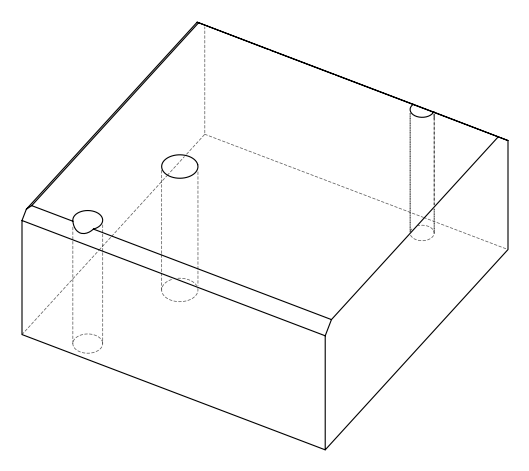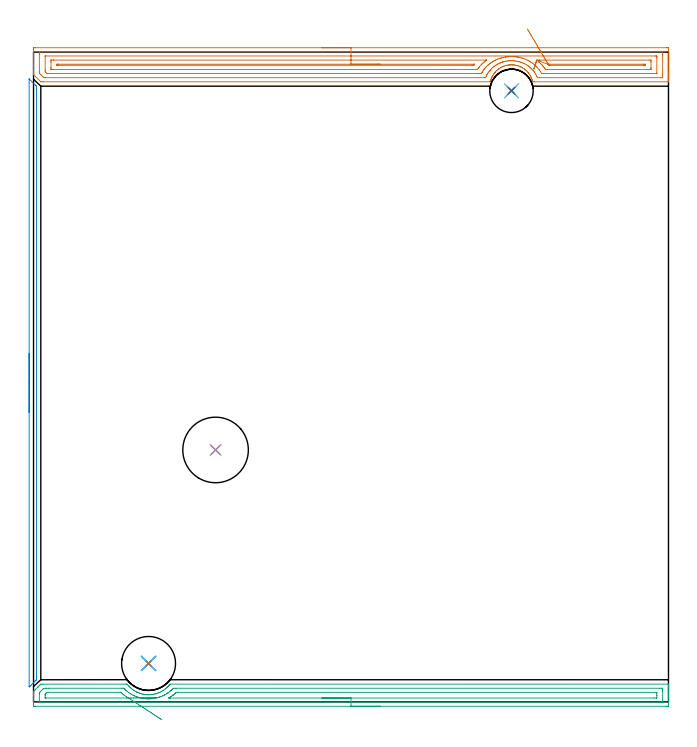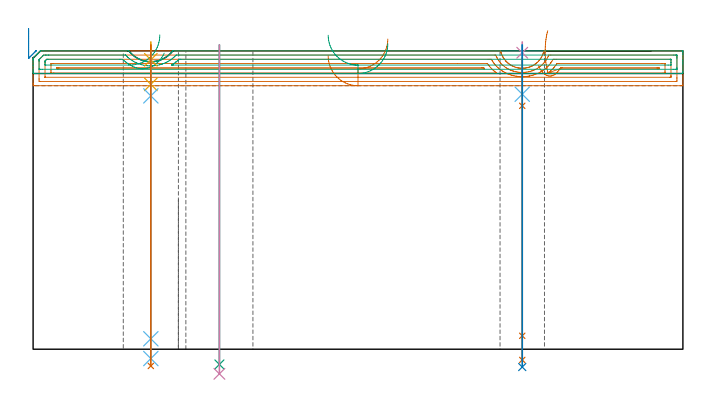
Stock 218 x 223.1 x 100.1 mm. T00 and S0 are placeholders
(PLAN: 13 operations, 9 tool changes, 19.1 min)
(1 AREA_MILL | FG_CHAMFER_SURFACE | UGT0205_001 | 8.82 min | 14923 mm3)
(2 AREA_MILL_1 | FG_CHAMFER_SURFACE_1 | UGT0205_001 | 1.81 min | 654 mm3)
(3 AREA_MILL_2 | FG_CHAMFER_SURFACE_2 | UGT0205_001 | 5.49 min | 6288 mm3)
(4 SPOT_DRILL | STEP1HOLE | NXT0321_9005460120000 | 0.03 min | 3 mm3)
(5 SPOT_DRILL_1 | STEP1HOLE_2 | NXT0321_9005460120000 | 0.05 min | 182 mm3)
(6 DRILL_BLIND_HOLE_INTO_CENTER | STEP1HOLE | UGT0301_492 | 0.07 min | 900 mm3)
(7 GUN_DRILL_THROUGH_HOLE | STEP1HOLE | UGT0307_006 | 0.5 min | 5546 mm3)
(8 DRILL_TO_ENLARGE_THROUGH_HOLE | STEP1HOLE | UGT0301_280 | 0.43 min | 10837 mm3)
(9 DRILL_THROUGH_HOLE_FROM_SOLID_MATERIAL | STEP1HOLE_1 | UGT0301_515 | 0.43 min | 11308 mm3)
(10 DRILL_TO_ENLARGE_THROUGH_HOLE_1 | STEP1HOLE_1 | UGT0301_054 | 0.44 min | 28476 mm3)
(11 DRILL_BLIND_HOLE_INTO_CENTER_1 | STEP1HOLE_2 | NXT0301_046 | 0.05 min | 359 mm3)
(12 GUN_DRILL_THROUGH_HOLE_1 | STEP1HOLE_2 | UGT0307_003 | 0.5 min | 3445 mm3)
(13 SPADE_DRILL_TO_ENLARGE_THROUGH_HOLE | STEP1HOLE_2 | UGT0306_009 | 0.43 min | 22849 mm3)
(TOOL UGT0205_001 | Chamfer Mill 20 x 3 x 45 deg. | D20 FL50 Z2)
(TOOL NXT0321_9005460120000 | NC Spot Drill, 142deg, 12mm, Carbide, Uncoated | D12 PA142 FL30 Z2)
(TOOL UGT0301_492 | Carbide Drill 9.7 mm | D9.7 PA118 FL87 Z2)
(TOOL UGT0307_006 | Gun Drill 9 mm | D9 PA130 FL24 Z1)
(TOOL UGT0301_280 | Twist Drill 14.9 mm | D14.9 PA118 FL114 Z2)
(TOOL UGT0301_515 | Carbide Drill 12.0 mm | D12 PA118 FL101 Z2)
(TOOL UGT0301_054 | Twist Drill 22.5 mm | D22.5 PA118 FL155 Z2)
(TOOL NXT0301_046 | Carbide Drill 7.5mm [860.1-0750-038A1-MM 2214] | D7.5 PA140 FL53 Z2)
(TOOL UGT0307_003 | Gun Drill 7 mm | D7 PA130 FL24 Z1)
(TOOL UGT0306_009 | Spade Drill 18.5mm | D18.5 PA132 FL10 Z2)
(OP 1 AREA_MILL)
G17 G21 G94 G90
T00 M6
G54
G17 G0 G90 X99. Y224.6 S1061 M3
G43 Z110.1 H0
Z98.4
G94 G1 X99.038 Z97.528 F250.
X99.152 Z96.664
X99.341 Z95.812
X99.603 Z94.98
X99.937 Z94.174
X100.34 Z93.4
X100.808 Z92.664
X101.34 Z91.972
X101.929 Z91.329
X102.572 Z90.74
X103.264 Z90.209
X104. Z89.74
X104.774 Z89.337
X105.58 Z89.003
X106.412 Z88.741
X107.264 Z88.552
X108.128 Z88.438
X109. Z88.4
X217.398
X217.763 Y224.596 Z88.402
X217.99 Y224.591 Z88.406
X218. Y224.361 Z88.637
Y216.089 Z96.905
Y215.511 Z97.486
Y215.202 Z97.794
Y214.624 Z98.372
Y214.315 Z98.68
Y213.268 Z99.732
X217.993 Y212.928 Z100.063
X217.99 Y212.903 Z100.088
X217.845 Y212.9 Z100.1
X171.898
X171.385 Y212.903 Z100.089
X171.325 Y213.107 Z99.889
X171.312 Y213.154 Z99.842
X171.237 Y213.422 Z99.578
X171.232 Y213.442 Z99.558
X171.138 Y213.722 Z99.277
X171.006 Y214.075 Z98.923
X170.954 Y214.212 Z98.785
X170.905 Y214.315 Z98.68
X170.851 Y214.431 Z98.568
X170.769 Y214.604 Z98.395
X170.526 Y215.05 Z97.95
X170.254 Y215.486 Z97.514
X170.063 Y215.76 Z97.24
X169.907 Y215.954 Z97.046
X169.814 Y216.068 Z96.931
X169.551 Y216.367 Z96.631
X169.172 Y216.752 Z96.246
X168.88 Y217.006 Z95.99
X168.579 Y217.249 Z95.749
X168.364 Y217.402 Z95.598
X168.28 Y217.462 Z95.538
X167.839 Y217.732 Z95.267
X167.437 Y217.952 Z95.044
X167.389 Y217.979 Z95.018
X167.228 Y218.058 Z94.94
X167.063 Y218.132 Z94.868
X166.497 Y218.343 Z94.655
X166.053 Y218.478 Z94.518
X165.899 Y218.516 Z94.482
X165.85 Y218.528 Z94.471
X165.606 Y218.584 Z94.409
X165.161 Y218.663 Z94.331
X164.714 Y218.716 Z94.279
X164.599 Y218.724 Z94.273
X164.465 Y218.73 Z94.261
X164.412 Y218.733 Z94.258
X164.321 Y218.739 Z94.254
X163.935 Y218.746 Z94.251
X163.823 Y218.741 Z94.256
X163.687 Y218.728 Z94.263
X163.442 Y218.711 Z94.287
X163.377 Y218.706 Z94.292
X162.976 Y218.653 Z94.343
X162.932 Y218.647 Z94.349
X162.485 Y218.564 Z94.435
X162.04 Y218.452 Z94.547
X161.592 Y218.305 Z94.694
X161.149 Y218.137 Z94.862
X160.746 Y217.938 Z95.057
X160.693 Y217.913 Z95.083
X160.257 Y217.677 Z95.322
X159.934 Y217.471 Z95.529
X159.652 Y217.272 Z95.727
X159.621 Y217.25 Z95.749
X159.366 Y217.047 Z95.95
X158.998 Y216.715 Z96.282
X158.665 Y216.385 Z96.612
X158.646 Y216.366 Z96.63
X158.515 Y216.224 Z96.773
X158.474 Y216.18 Z96.818
X158.202 Y215.838 Z97.161
X158.065 Y215.646 Z97.35
X157.949 Y215.486 Z97.513
X157.772 Y215.202 Z97.794
X157.583 Y214.904 Z98.095
X157.429 Y214.604 Z98.395
X157.402 Y214.544 Z98.456
X157.233 Y214.166 Z98.833
X157.064 Y213.722 Z99.277
X157.028 Y213.608 Z99.391
X156.927 Y213.287 Z99.712
X156.908 Y213.214 Z99.785
X156.849 Y213.002 Z99.995
X156.815 Y212.905 Z100.091
X156.731 Y212.9 Z100.1
X3.278
X2.504 Y212.905 Z100.091
X2.48 Y212.925 Z100.073
X2.418 Y212.982 Z100.018
X0.114 Y215.285 Z97.713
X0.01 Y215.398 Z97.594
X0.001 Y215.508 Z97.484
X0. Y215.789 Z97.21
Y215.82 Z97.179
Y216.358 Z96.641
Y216.976 Z96.019
Y218.172 Z94.825
Y218.75 Z94.244
Y223.783 Z89.214
X0.003 Y224.072 Z88.926
X0.008 Y224.591 Z88.406
X0.076 Y224.594 Z88.403
X0.602 Y224.6 Z88.4
X109.
Y223.186 Z89.814
X215.613
X215.99 Y223.185 Z89.815
X215.997 Y222.804 Z90.196
X215.999 Y222.298 Z90.702
X216. Y221.914 Z91.086
X215.999 Y215.202 Z97.798
X215.998 Y214.821 Z98.179
X215.99 Y214.315 Z98.685
X215.615 Y214.314 Z98.686
X173.683
X172.995 Y214.315 Z98.685
X172.79 Y214.782 Z98.218
X172.576 Y215.202 Z97.798
X172.328 Y215.661 Z97.339
X172.053 Y216.089 Z96.911
X171.898 Y216.316 Z96.684
X171.605 Y216.69 Z96.31
X171.36 Y216.976 Z96.024
X171.006 Y217.355 Z95.645
X170.749 Y217.611 Z95.389
X170.462 Y217.863 Z95.137
X170.114 Y218.147 Z94.853
X169.763 Y218.403 Z94.597
X169.205 Y218.766 Z94.234
X168.589 Y219.103 Z93.897
X168.329 Y219.231 Z93.769
X168.009 Y219.37 Z93.63
X167.51 Y219.565 Z93.435
X167.437 Y219.591 Z93.409
X167.301 Y219.637 Z93.363
X166.718 Y219.806 Z93.194
X166.545 Y219.85 Z93.15
X166.264 Y219.916 Z93.084
X165.653 Y220.03 Z92.97
X165.199 Y220.088 Z92.912
X164.761 Y220.128 Z92.872
X164.243 Y220.151 Z92.849
X163.868 Y220.154 Z92.846
X163.379 Y220.123 Z92.877
X162.976 Y220.085 Z92.915
X162.577 Y220.034 Z92.966
X162.084 Y219.945 Z93.055
X161.827 Y219.892 Z93.108
X161.192 Y219.727 Z93.273
X161.122 Y219.707 Z93.293
X160.904 Y219.637 Z93.363
X160.459 Y219.479 Z93.521
X160.392 Y219.454 Z93.546
X160.3 Y219.416 Z93.584
X160.026 Y219.299 Z93.701
X159.839 Y219.208 Z93.792
X159.408 Y218.993 Z94.007
X159.249 Y218.908 Z94.092
X158.968 Y218.75 Z94.25
X158.691 Y218.575 Z94.425
X158.515 Y218.459 Z94.541
X158.166 Y218.21 Z94.79
X157.734 Y217.863 Z95.137
X157.674 Y217.812 Z95.188
X157.623 Y217.766 Z95.234
X157.22 Y217.377 Z95.623
X156.825 Y216.976 Z96.024
X156.78 Y216.928 Z96.072
X156.731 Y216.871 Z96.129
X156.392 Y216.426 Z96.574
X156.151 Y216.089 Z96.911
X156.027 Y215.902 Z97.098
X155.839 Y215.607 Z97.393
X155.693 Y215.347 Z97.653
X155.619 Y215.202 Z97.798
X155.405 Y214.747 Z98.253
X155.208 Y214.315 Z98.685
X154.948 Y214.314 Z98.686
X4.171
X3.546 Y214.315 Z98.685
X3.278 Y214.576 Z98.424
X2.649 Y215.202 Z97.798
X2.386 Y215.466 Z97.534
X2.081 Y215.781 Z97.219
X2.01 Y215.861 Z97.139
X2.006 Y215.961 Z97.039
X2.003 Y216.089 Z96.911
X2. Y216.472 Z96.528
X2.001 Y222.298 Z90.702
X2.002 Y222.679 Z90.321
X2.01 Y223.185 Z89.815
X2.385 Y223.186 Z89.814
X109.
Y221.771 Z91.229
X213.467
X213.83 Y221.769 Z91.231
X213.95 Y221.767 Z91.233
X213.985 Y221.765 Z91.235
X213.991 Y221.692 Z91.308
X213.996 Y221.58 Z91.42
X213.999 Y221.411 Z91.589
X214. Y221.242 Z91.758
X213.999 Y215.921 Z97.079
X213.993 Y215.751 Z97.249
X213.99 Y215.734 Z97.266
X213.987 Y215.732 Z97.268
X213.966 Y215.73 Z97.27
X213.921 Y215.729 Z97.271
X213.83 Y215.728 Z97.272
X175.467 Y215.729 Z97.271
X174.936 Y215.73 Z97.27
X174.574 Y215.733 Z97.267
X174.46 Y215.735 Z97.265
X174.023 Y216.434 Z96.566
X173.682 Y216.965 Z96.035
X173.674 Y216.976 Z96.024
X173.652 Y217.006 Z95.994
X173.06 Y217.721 Z95.279
X172.933 Y217.863 Z95.137
X172.79 Y218.017 Z94.983
X172.422 Y218.388 Z94.612
X172.021 Y218.75 Z94.25
X171.898 Y218.855 Z94.145
X171.382 Y219.263 Z93.737
X171.006 Y219.518 Z93.482
X170.821 Y219.637 Z93.363
X170.381 Y219.903 Z93.097
X170.114 Y220.056 Z92.944
X169.81 Y220.223 Z92.777
X169.244 Y220.501 Z92.499
X169.221 Y220.511 Z92.489
X169.191 Y220.524 Z92.476
X168.329 Y220.85 Z92.15
X167.843 Y221.007 Z91.993
X167.437 Y221.126 Z91.874
X166.644 Y221.312 Z91.688
X166.545 Y221.332 Z91.668
X166.118 Y221.411 Z91.589
X165.653 Y221.473 Z91.527
X165.582 Y221.481 Z91.519
X165.288 Y221.506 Z91.494
X164.761 Y221.546 Z91.454
X164.616 Y221.555 Z91.445
X164.209 Y221.566 Z91.434
X163.868 Y221.568 Z91.432
X163.715 Y221.564 Z91.436
X163.347 Y221.542 Z91.458
X162.976 Y221.516 Z91.484
X162.879 Y221.507 Z91.493
X162.618 Y221.477 Z91.523
X162.084 Y221.412 Z91.588
X162.077 Y221.411 Z91.589
X161.339 Y221.265 Z91.735
X161.192 Y221.233 Z91.767
X160.627 Y221.086 Z91.914
X160.3 Y220.992 Z92.008
X159.947 Y220.874 Z92.126
X159.408 Y220.681 Z92.319
X159.293 Y220.637 Z92.363
X159.019 Y220.524 Z92.476
X158.678 Y220.362 Z92.638
X158.515 Y220.282 Z92.718
X158.091 Y220.059 Z92.941
X157.623 Y219.799 Z93.201
X157.522 Y219.738 Z93.262
X157.365 Y219.637 Z93.363
X156.99 Y219.379 Z93.621
X156.731 Y219.195 Z93.805
X156.483 Y218.997 Z94.003
X156.183 Y218.75 Z94.25
X156.001 Y218.589 Z94.411
X155.839 Y218.44 Z94.56
X155.547 Y218.153 Z94.847
X155.264 Y217.863 Z95.137
X155.112 Y217.699 Z95.301
X154.947 Y217.508 Z95.492
X154.714 Y217.207 Z95.793
X154.543 Y216.976 Z96.024
X154.341 Y216.691 Z96.309
X154.055 Y216.253 Z96.747
X153.992 Y216.152 Z96.848
X153.77 Y215.786 Z97.214
X153.736 Y215.735 Z97.265
X153.646 Y215.732 Z97.268
X153.524 Y215.73 Z97.27
X153.162 Y215.729 Z97.271
X152.633 Y215.728 Z97.272
X5.062 Y215.729 Z97.271
X4.7 Y215.732 Z97.268
X4.597 Y215.735 Z97.265
X4.573 Y215.737 Z97.263
X4.559 Y215.747 Z97.253
X4.53 Y215.772 Z97.228
X4.423 Y215.877 Z97.123
X4.21 Y216.089 Z96.911
X4.17 Y216.129 Z96.871
X4.069 Y216.238 Z96.762
X4.02 Y216.291 Z96.709
X4.01 Y216.469 Z96.531
X4.003 Y216.807 Z96.193
X4.001 Y216.976 Z96.024
Y221.579 Z91.421
X4.007 Y221.749 Z91.251
X4.01 Y221.766 Z91.234
X4.013 Y221.768 Z91.232
X4.034 Y221.77 Z91.23
X4.08 Y221.771 Z91.229
X4.17
X109.
Y220.357 Z92.643
X155.114
X155.419 Y220.355 Z92.645
X155.479 Y220.353 Z92.647
X155.505 Y220.35 Z92.65
X155.497 Y220.342 Z92.658
X155.423 Y220.283 Z92.717
X155.29 Y220.182 Z92.818
X155.112 Y220.043 Z92.957
X154.947 Y219.911 Z93.089
X154.797 Y219.786 Z93.214
X154.624 Y219.637 Z93.363
X154.327 Y219.366 Z93.634
X154.055 Y219.112 Z93.888
X153.873 Y218.931 Z94.069
X153.697 Y218.75 Z94.25
X153.439 Y218.475 Z94.525
X153.162 Y218.15 Z94.85
X153.035 Y217.989 Z95.011
X152.939 Y217.863 Z95.137
X152.657 Y217.478 Z95.522
X152.421 Y217.153 Z95.847
X152.404 Y217.149 Z95.851
X152.361 Y217.146 Z95.854
X152.27 Y217.144 Z95.856
X142.401 Y217.143 Z95.857
X6.678
X6.082 Y217.148 Z95.852
X6.018 Y217.149 Z95.851
X6.01 Y217.232 Z95.768
X6.006 Y217.427 Z95.573
X6. Y217.818 Z95.182
Y219.592 Z93.408
X6.001 Y220.058 Z92.942
X6.003 Y220.268 Z92.732
X6.006 Y220.32 Z92.68
X6.01 Y220.343 Z92.657
X6.022 Y220.35 Z92.65
X6.127 Y220.353 Z92.647
X6.847 Y220.357 Z92.643
X7.014
X109.
Y218.943 Z94.057
X151.184
X151.293 Y218.942 Z94.058
X151.378 Y218.94 Z94.06
X151.464 Y218.937 Z94.063
X151.422 Y218.865 Z94.135
X151.378 Y218.797 Z94.203
X151.357 Y218.77 Z94.23
X151.341 Y218.75 Z94.25
X151.197 Y218.579 Z94.421
X150.874 Y218.564 Z94.436
X150.678 Y218.559 Z94.441
X150.486 Y218.558 Z94.442
X8.631 Y218.557 Z94.443
X8.437 Y218.558 Z94.442
X8.049 Y218.563 Z94.437
X8.009 Y218.565 Z94.435
X8.006 Y218.575 Z94.425
X8.002 Y218.605 Z94.395
X8.001 Y218.66 Z94.34
X8.003 Y218.75 Z94.25
X8.01 Y218.906 Z94.094
X8.018 Y218.936 Z94.064
X8.113 Y218.939 Z94.061
X8.243 Y218.942 Z94.058
X8.437 Y218.943 Z94.057
X8.631
X109.
X109.872 Z94.095
X110.737 Z94.209
X111.588 Z94.398
X112.42 Z94.66
X113.226 Z94.994
X114. Z95.397
X114.736 Z95.865
X115.428 Z96.396
X116.071 Z96.986
X116.66 Z97.629
X117.192 Z98.321
X117.66 Z99.057
X118.063 Z99.831
X118.397 Z100.637
X118.659 Z101.469
X118.848 Z102.32
X118.962 Z103.185
X119. Z104.057
G0 Z110.1
X172.658 Y219.947
Z106.846
G1 X172.479 Y219.403 Z106.188
X172.319 Y218.916 Z105.483
X172.178 Y218.488 Z104.735
X172.059 Y218.125 Z103.951
X171.961 Y217.827 Z103.137
X171.886 Y217.598 Z102.298
X171.834 Y217.44 Z101.442
X171.805 Y217.353 Z100.575
X171.8 Y217.338 Z99.702
X171.819 Y217.395 Z98.832
X171.861 Y217.524 Z97.97
X171.927 Y217.724 Z97.124
X172.016 Y217.994 Z96.299
X172.126 Y218.33 Z95.502
X172.258 Y218.732 Z94.738
X172.41 Y219.195 Z94.015
X172.582 Y219.716 Z93.337
X172.771 Y220.291 Z92.709
X172.79 Y220.35 Z92.65
X172.962 Y220.353 Z92.647
X173.682 Y220.357 Z92.643
X173.85
X211.322
X211.918 Y220.352 Z92.648
X211.982 Y220.35 Z92.65
X211.99 Y220.268 Z92.732
X211.994 Y220.073 Z92.927
X212. Y219.682 Z93.318
Y217.908 Z95.092
X211.999 Y217.442 Z95.558
X211.997 Y217.232 Z95.768
X211.994 Y217.18 Z95.82
X211.991 Y217.157 Z95.843
X211.978 Y217.15 Z95.85
X211.873 Y217.147 Z95.853
X211.153 Y217.143 Z95.857
X210.986
X176.359
X176.19 Y217.144 Z95.856
X175.83 Y217.148 Z95.852
X175.79 Y217.149 Z95.851
X175.701 Y217.269 Z95.731
X175.467 Y217.598 Z95.402
X175.256 Y217.863 Z95.137
X174.949 Y218.239 Z94.761
X174.767 Y218.458 Z94.542
X174.574 Y218.676 Z94.324
X174.504 Y218.75 Z94.25
X174.094 Y219.164 Z93.836
X173.682 Y219.549 Z93.451
X173.579 Y219.637 Z93.363
X172.79 Y220.273 Z92.727
X172.771 Y220.291 Z92.709
X176.709 Y218.934 Z94.066
X176.734 Y218.937 Z94.063
X176.862 Y218.941 Z94.059
X177.057 Y218.943 Z94.057
X209.369
X209.563 Y218.942 Z94.058
X209.951 Y218.937 Z94.063
X209.991 Y218.935 Z94.065
X209.994 Y218.925 Z94.075
X209.998 Y218.895 Z94.105
X209.999 Y218.84 Z94.16
X209.997 Y218.75 Z94.25
X209.99 Y218.594 Z94.406
X209.982 Y218.564 Z94.436
X209.887 Y218.561 Z94.439
X209.757 Y218.558 Z94.442
X209.563 Y218.557 Z94.443
X209.369
X177.445
X177.251 Y218.559 Z94.441
X177.057 Y218.563 Z94.437
X177.009 Y218.566 Z94.434
X176.985 Y218.591 Z94.409
X176.936 Y218.646 Z94.354
X176.849 Y218.75 Z94.25
X176.749 Y218.876 Z94.124
X176.718 Y218.919 Z94.081
X176.709 Y218.934 Z94.066
X176.36 Y219.524 Z93.526
X175.989 Y220.153 Z93.048
X175.598 Y220.814 Z92.635
X175.19 Y221.504 Z92.291
X174.768 Y222.218 Z92.019
X174.336 Y222.949 Z91.819
X173.896 Y223.692 Z91.694
X173.453 Y224.442 Z91.645
X173.009 Y225.192 Z91.672
X172.568 Y225.938 Z91.775
X172.133 Y226.673 Z91.954
X171.708 Y227.392 Z92.205
X171.296 Y228.089 Z92.529
X170.9 Y228.76 Z92.922
X170.522 Y229.398 Z93.382
X170.166 Y229.999 Z93.904
X169.835 Y230.559 Z94.485
X169.531 Y231.074 Z95.121
G0 Z110.1
M5
M2
(OP 2 AREA_MILL_1)
G17 G21 G94 G90
T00 M6
G54
G17 G0 G90 X-1.5 Y99.5 S1061 M3
G43 Z110.1 H0
Z107.6
G94 G1 Y99.538 Z106.728 F250.
Y99.652 Z105.864
Y99.841 Z105.012
Y100.103 Z104.18
Y100.437 Z103.374
Y100.84 Z102.6
Y101.309 Z101.864
Y101.84 Z101.172
Y102.429 Z100.529
Y103.072 Z99.94
Y103.764 Z99.408
Y104.5 Z98.94
Y105.274 Z98.537
Y106.08 Z98.203
Y106.912 Z97.941
Y107.764 Z97.752
Y108.629 Z97.638
Y109.5 Z97.6
Y213.675
X-1.495 Y213.861 Z97.604
X-1.493 Y213.882 Z97.605
X-1.387 Y213.788 Z97.712
X0.626 Y211.774 Z99.725
X0.869 Y211.531 Z99.965
X0.995 Y211.403 Z100.091
X1. Y210.64 Z100.1
Y8.36
X0.997 Y7.609 Z100.093
X0.995 Y7.597 Z100.091
X0.871 Y7.469 Z99.967
X0.424 Y7.023 Z99.523
X-0.913 Y5.687 Z98.186
X-1.126 Y5.474 Z97.974
X-1.358 Y5.242 Z97.742
X-1.493 Y5.119 Z97.606
X-1.5 Y5.241 Z97.6
Y109.5
Y110.372 Z97.638
Y111.237 Z97.752
Y112.088 Z97.941
Y112.92 Z98.203
Y113.726 Z98.537
Y114.5 Z98.94
Y115.236 Z99.408
Y115.928 Z99.94
Y116.571 Z100.529
Y117.161 Z101.172
Y117.692 Z101.864
Y118.16 Z102.6
Y118.563 Z103.374
Y118.897 Z104.18
Y119.159 Z105.012
Y119.348 Z105.863
Y119.462 Z106.728
Y119.5 Z107.6
G0 Z110.1
M5
M2
(OP 3 AREA_MILL_2)
G17 G21 G94 G90
T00 M6
G54
G17 G0 G90 X119. Y-1.5 S1061 M3
G43 Z110.1 H0
Z102.5
G94 G1 X118.962 Z101.628 F250.
X118.848 Z100.764
X118.659 Z99.912
X118.397 Z99.08
X118.063 Z98.274
X117.66 Z97.5
X117.192 Z96.764
X116.66 Z96.072
X116.071 Z95.429
X115.428 Z94.84
X114.736 Z94.309
X114. Z93.84
X113.226 Z93.437
X112.42 Z93.103
X111.588 Z92.841
X110.736 Z92.652
X109.872 Z92.538
X109. Z92.5
X0.601
X0.284 Y-1.497 Z92.501
X0.01 Y-1.493 Z92.503
X0. Y-1.186 Z92.809
Y-0.902 Z93.093
Y-0.315 Z93.68
Y1.125 Z95.122
Y2.3 Z96.295
Y2.907 Z96.906
Y3.172 Z97.171
Y3.305 Z97.304
X0.009 Y3.601 Z97.6
X0.012 Y3.607 Z97.606
X0.155 Y3.755 Z97.754
X0.732 Y4.334 Z98.33
X1.315 Y4.915 Z98.914
X1.494 Y5.095 Z99.092
X1.604 Y5.205 Z99.202
X2.187 Y5.786 Z99.786
X2.386 Y5.986 Z99.983
X2.497 Y6.095 Z100.091
X3.278 Y6.1 Z100.1
X31.827
X32.139 Y6.095 Z100.091
X32.485 Y5.682 Z99.681
X32.783 Y5.347 Z99.344
X32.924 Y5.201 Z99.201
X32.987 Y5.136 Z99.136
X33.325 Y4.822 Z98.822
X33.674 Y4.521 Z98.52
X34.03 Y4.247 Z98.243
X34.319 Y4.043 Z98.041
X34.566 Y3.881 Z97.88
X35.007 Y3.624 Z97.621
X35.457 Y3.384 Z97.382
X35.516 Y3.356 Z97.354
X35.649 Y3.298 Z97.296
X35.842 Y3.215 Z97.211
X35.93 Y3.176 Z97.174
X36.348 Y3.011 Z97.011
X36.793 Y2.864 Z96.863
X37.24 Y2.739 Z96.737
X37.573 Y2.663 Z96.662
X37.685 Y2.638 Z96.637
X37.964 Y2.588 Z96.588
X38.073 Y2.571 Z96.567
X38.131 Y2.56 Z96.556
X38.573 Y2.504 Z96.501
X39.016 Y2.465 Z96.462
X39.194 Y2.462 Z96.459
X39.489 Y2.459 Z96.451
X39.524 Y2.458
X39.914 Y2.462 Z96.458
X39.984 Y2.465 Z96.462
X40.29 Y2.499 Z96.493
X40.749 Y2.549 Z96.541
X40.806 Y2.554 Z96.548
X40.905 Y2.569 Z96.566
X41.04 Y2.591 Z96.588
X41.252 Y2.625 Z96.623
X41.697 Y2.723 Z96.72
X42.144 Y2.846 Z96.841
X42.255 Y2.881 Z96.879
X42.365 Y2.916 Z96.915
X42.533 Y2.973 Z96.968
X42.588 Y2.99 Z96.986
X43.036 Y3.163 Z97.161
X43.484 Y3.355 Z97.354
X43.931 Y3.59 Z97.588
X44.371 Y3.845 Z97.842
X44.967 Y4.246 Z98.244
X45.263 Y4.471 Z98.47
X45.356 Y4.55 Z98.549
X45.644 Y4.797 Z98.795
X45.771 Y4.915 Z98.911
X46.013 Y5.138 Z99.134
X46.154 Y5.281 Z99.277
X46.217 Y5.351 Z99.347
X46.484 Y5.648 Z99.647
X46.548 Y5.724 Z99.723
X46.677 Y5.877 Z99.876
X46.804 Y6.029 Z100.025
X46.817 Y6.044 Z100.039
X46.868 Y6.097 Z100.089
X46.994 Y6.1 Z100.1
X217.845
X217.99 Y6.098 Z100.088
X217.996 Y5.993 Z99.985
X218. Y5.882 Z99.881
Y5.522 Z99.521
Y4.915 Z98.909
Y2.868 Z96.865
Y2.303 Z96.297
Y1.712 Z95.708
Y-0.902 Z93.094
X217.996 Y-1.186 Z92.81
X217.99 Y-1.493 Z92.504
X217.716 Y-1.497 Z92.501
X217.399 Y-1.5 Z92.5
X109.
Y-0.086 Z93.914
X3.043
X2.386 Y-0.084 Z93.916
X2.148 Y-0.082 Z93.918
X2.045 Y-0.079 Z93.921
X2.009 Y-0.07 Z93.93
X2.007 Y-0.051 Z93.949
X2.002 Y0.06 Z94.06
X2. Y2.677 Z96.677
X2.001 Y2.924 Z96.924
X2.002 Y3.048 Z97.048
X2.006 Y3.109 Z97.109
X2.01 Y3.139 Z97.139
X2.032 Y3.172 Z97.172
X2.204 Y3.35 Z97.35
X2.386 Y3.536 Z97.536
X3.084 Y4.233 Z98.233
X3.278 Y4.426 Z98.426
X3.53 Y4.668 Z98.668
X4.17 Y4.681 Z98.681
X4.407 Y4.684 Z98.684
X5.062 Y4.685 Z98.685
X5.297 Y4.686 Z98.686
X30.278
X30.935 Y4.683 Z98.683
X30.978 Y4.681 Z98.681
X30.998 Y4.679 Z98.679
X31.019 Y4.66 Z98.66
X31.116 Y4.567 Z98.567
X31.295 Y4.391 Z98.391
X31.654 Y4.043 Z98.043
X31.743 Y3.961 Z97.961
X31.827 Y3.886 Z97.886
X32.223 Y3.558 Z97.558
X32.72 Y3.172 Z97.172
X33.255 Y2.822 Z96.822
X33.612 Y2.612 Z96.612
X34.182 Y2.3 Z96.3
X34.504 Y2.143 Z96.143
X34.802 Y2.009 Z96.009
X35.396 Y1.775 Z95.775
X35.547 Y1.722 Z95.722
X36.255 Y1.494 Z95.494
X36.288 Y1.484 Z95.484
X36.313 Y1.477 Z95.477
X36.491 Y1.428 Z95.428
X37.18 Y1.276 Z95.276
X37.375 Y1.239 Z95.239
X37.761 Y1.176 Z95.176
X38.073 Y1.136 Z95.136
X38.41 Y1.099 Z95.099
X38.965 Y1.057 Z95.057
X39.352 Y1.05 Z95.05
X39.857 Y1.052 Z95.052
X40.227 Y1.067 Z95.067
X40.749 Y1.121 Z95.121
X41.032 Y1.152 Z95.152
X41.641 Y1.243 Z95.243
X41.802 Y1.272 Z95.272
X42.513 Y1.428 Z95.428
X42.533 Y1.434 Z95.434
X42.976 Y1.565 Z95.565
X43.302 Y1.669 Z95.669
X43.426 Y1.712 Z95.712
X43.86 Y1.876 Z95.876
X44.318 Y2.065 Z96.065
X44.484 Y2.138 Z96.138
X44.821 Y2.3 Z96.3
X45.074 Y2.433 Z96.433
X45.21 Y2.508 Z96.508
X45.635 Y2.757 Z96.757
X46.102 Y3.058 Z97.058
X46.171 Y3.105 Z97.105
X46.266 Y3.172 Z97.172
X46.678 Y3.48 Z97.48
X46.994 Y3.737 Z97.737
X47.16 Y3.881 Z97.881
X47.341 Y4.043 Z98.043
X47.619 Y4.305 Z98.305
X47.886 Y4.565 Z98.565
X48.009 Y4.679 Z98.679
X48.126 Y4.681 Z98.681
X48.779 Y4.685 Z98.685
X49.013 Y4.686 Z98.686
X214.957
X215.614 Y4.684 Z98.684
X215.852 Y4.682 Z98.682
X215.956 Y4.679 Z98.679
X215.991 Y4.67 Z98.67
X215.993 Y4.651 Z98.651
X215.998 Y4.54 Z98.54
X216. Y4.043 Z98.043
Y3.666 Z97.666
Y0.557 Z94.557
Y0.18 Z94.18
X215.998 Y0.054 Z94.054
X215.993 Y-0.046 Z93.954
X215.99 Y-0.074 Z93.926
X215.98 Y-0.079 Z93.921
X215.943 Y-0.081 Z93.919
X215.614 Y-0.085 Z93.915
X215.38 Y-0.086 Z93.914
X214.722
X109.
Y1.328 Z95.328
X46.994 Y1.329 Z95.329
X46.892 Y1.33 Z95.33
X46.688 Y1.335 Z95.335
X46.378 Y1.345 Z95.345
X46.516 Y1.428 Z95.428
X46.812 Y1.606 Z95.606
X46.994 Y1.719 Z95.719
X47.349 Y1.954 Z95.954
X47.861 Y2.3 Z96.3
X47.876 Y2.31 Z96.31
X47.886 Y2.318 Z96.318
X48.368 Y2.702 Z96.702
X48.779 Y3.044 Z97.044
X48.848 Y3.104 Z97.104
X48.925 Y3.172 Z97.172
X49.016 Y3.249 Z97.249
X49.034 Y3.263 Z97.263
X49.126 Y3.266 Z97.266
X49.262 Y3.269 Z97.269
X49.466 Y3.271 Z97.271
X49.569
X213.728
X213.83 Y3.27 Z97.27
X213.932 Y3.267 Z97.267
X213.99 Y3.264 Z97.264
X213.994 Y3.227 Z97.227
X213.997 Y3.172 Z97.172
X213.999 Y3.006 Z97.006
X214. Y2.3 Z96.3
Y2.134 Z96.134
X213.993 Y1.428 Z95.428
X213.99 Y1.347 Z95.347
X213.986 Y1.335 Z95.335
X213.965 Y1.332 Z95.332
X213.931 Y1.33 Z95.33
X213.83 Y1.329 Z95.329
X213.04 Y1.328 Z95.328
X109.
X108.128 Z95.367
X107.264 Z95.48
X106.412 Z95.669
X105.58 Z95.932
X104.774 Z96.265
X104. Z96.668
X103.264 Z97.137
X102.572 Z97.668
X101.929 Z98.257
X101.34 Z98.901
X100.808 Z99.593
X100.34 Z100.328
X99.937 Z101.102
X99.603 Z101.908
X99.341 Z102.74
X99.152 Z103.592
X99.038 Z104.457
X99. Z105.328
G0 Z110.1
X42.501 Y1.452
Z105.453
G1 X42.473 Z104.581
X42.369 Y1.451 Z103.715
X42.191 Y1.449 Z102.861
X41.938 Y1.446 Z102.026
X41.614 Y1.442 Z101.216
X41.22 Y1.437 Z100.437
X40.76 Y1.432 Z99.696
X40.238 Y1.426 Z98.998
X39.656 Y1.419 Z98.348
X39.02 Y1.411 Z97.751
X38.334 Y1.403 Z97.212
X37.604 Y1.394 Z96.734
X36.835 Y1.385 Z96.322
X36.033 Y1.376 Z95.979
X35.204 Y1.366 Z95.707
X34.355 Y1.356 Z95.508
X33.491 Y1.346 Z95.384
X32.62 Y1.335 Z95.335
X31.93 Y1.329 Z95.329
X4.272
X4.17 Y1.33 Z95.33
X4.068 Y1.333 Z95.333
X4.01 Y1.336 Z95.336
X4.006 Y1.373 Z95.373
X4.003 Y1.428 Z95.428
X4.001 Y1.594 Z95.594
Y2.3 Z96.3
X4.002 Y2.464 Z96.464
X4.01 Y2.632 Z96.632
X4.021 Y2.71 Z96.71
X4.06 Y2.752 Z96.752
X4.17 Y2.87 Z96.87
X4.323 Y3.023 Z97.023
X4.474 Y3.172 Z97.172
X4.54 Y3.233 Z97.233
X4.567 Y3.257 Z97.257
X4.654 Y3.264 Z97.264
X4.858 Y3.269 Z97.269
X4.961 Y3.271 Z97.271
X29.151
X29.948 Y3.264 Z97.264
X30.043 Y3.197 Z97.197
X30.074 Y3.172 Z97.172
X30.537 Y2.78 Z96.78
X30.935 Y2.46 Z96.46
X31.148 Y2.3 Z96.3
X31.827 Y1.829 Z95.829
X32.478 Y1.428 Z95.428
X32.62 Y1.335 Z95.335
X33.276 Y0.907 Z94.951
X33.957 Y0.463 Z94.636
X34.659 Y0.005 Z94.393
X35.376 Y-0.463 Z94.224
X36.102 Y-0.937 Z94.131
X36.833 Y-1.414 Z94.113
X37.562 Y-1.889 Z94.171
X38.283 Y-2.361 Z94.306
X38.993 Y-2.824 Z94.514
X39.684 Y-3.275 Z94.796
X40.352 Y-3.711 Z95.149
X40.992 Y-4.129 Z95.569
X41.599 Y-4.525 Z96.055
X42.168 Y-4.896 Z96.602
X42.695 Y-5.24 Z97.207
X43.176 Y-5.554 Z97.863
X43.607 Y-5.835 Z98.568
X43.985 Y-6.082 Z99.314
G0 Z110.1
M5
M2
(OP 4 SPOT_DRILL)
G17 G21 G94 G90
T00 M6
G54
G17 G0 G90 X164.1 Y209.8 S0 M3
G43 Z110.1 H0
G94 G81 G98 Z99.459 F250. R103.1
G80
M5
M2
(OP 5 SPOT_DRILL_1)
G17 G21 G94 G90
T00 M6
G54
G17 G0 G90 X39.5 Y13.2 S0 M3
G43 Z110.1 H0
G94 G81 G98 Z97.1 F250. R103.1
G80
M5
M2
(OP 6 DRILL_BLIND_HOLE_INTO_CENTER)
G17 G21 G94 G90
T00 M6
G54
G17 G0 G90 X164.1 Y209.8 S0 M3
G43 Z110.1 H0
G94 G81 G98 Z85.55 F250. R102.1
G80
M5
M2
(OP 7 GUN_DRILL_THROUGH_HOLE)
G17 G21 G94 G90
T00 M6
G54
G17 G0 G90 X164.1 Y209.8 M8
G43 Z110.1 H0
Z97.753
S716 M3
G94 G1 Z81.655 F125. M26
G4 X.084
Z4.5 F250.
G4 X.084
Z-3.598 F125.
G4 X.084
M5
M9
G0 Z97.753
Z110.1
M2
(OP 8 DRILL_TO_ENLARGE_THROUGH_HOLE)
G17 G21 G94 G90
T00 M6
G54
G17 G0 G90 X164.1 Y209.8 S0 M3
G43 Z110.1 H0
G94 G73 G98 Z-5.976 F250. Q13.26 R102.1
G80
M5
M2
(OP 9 DRILL_THROUGH_HOLE_FROM_SOLID_MATERIAL)
G17 G21 G94 G90
T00 M6
G54
G17 G0 G90 X62.5 Y86.5 S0 M3
G43 Z110.1 H0
G94 G81 G98 Z-5.105 F250. R102.1
G80
M5
M2
(OP 10 DRILL_TO_ENLARGE_THROUGH_HOLE_1)
G17 G21 G94 G90
T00 M6
G54
G17 G0 G90 X62.5 Y86.5 S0 M3
G43 Z110.1 H0
G94 G73 G98 Z-8.26 F250. Q21.672 R102.1
G80
M5
M2
(OP 11 DRILL_BLIND_HOLE_INTO_CENTER_1)
G17 G21 G94 G90
T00 M6
G54
G17 G0 G90 X39.5 Y13.2 S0 M3
G43 Z110.1 H1
G94 G81 G98 Z88.85 F250. R102.1
G80
M5
M2
(OP 12 GUN_DRILL_THROUGH_HOLE_1)
G17 G21 G94 G90
T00 M6
G54
G17 G0 G90 X39.5 Y13.2 M8
G43 Z110.1 H0
Z99.836
S716 M3
G94 G1 Z84.992 F125. M26
G4 X.084
Z3.5 F250.
G4 X.084
Z-3.132 F125.
G4 X.084
M5
M9
G0 Z99.836
Z110.1
M2
(OP 13 SPADE_DRILL_TO_ENLARGE_THROUGH_HOLE)
G17 G21 G94 G90
T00 M6
G54
G17 G0 G90 X39.5 Y13.2 S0 M3
G43 Z110.1 H0
G94 G73 G98 Z-5.618 F250. Q17.62 R102.1
G80
M5
M2
